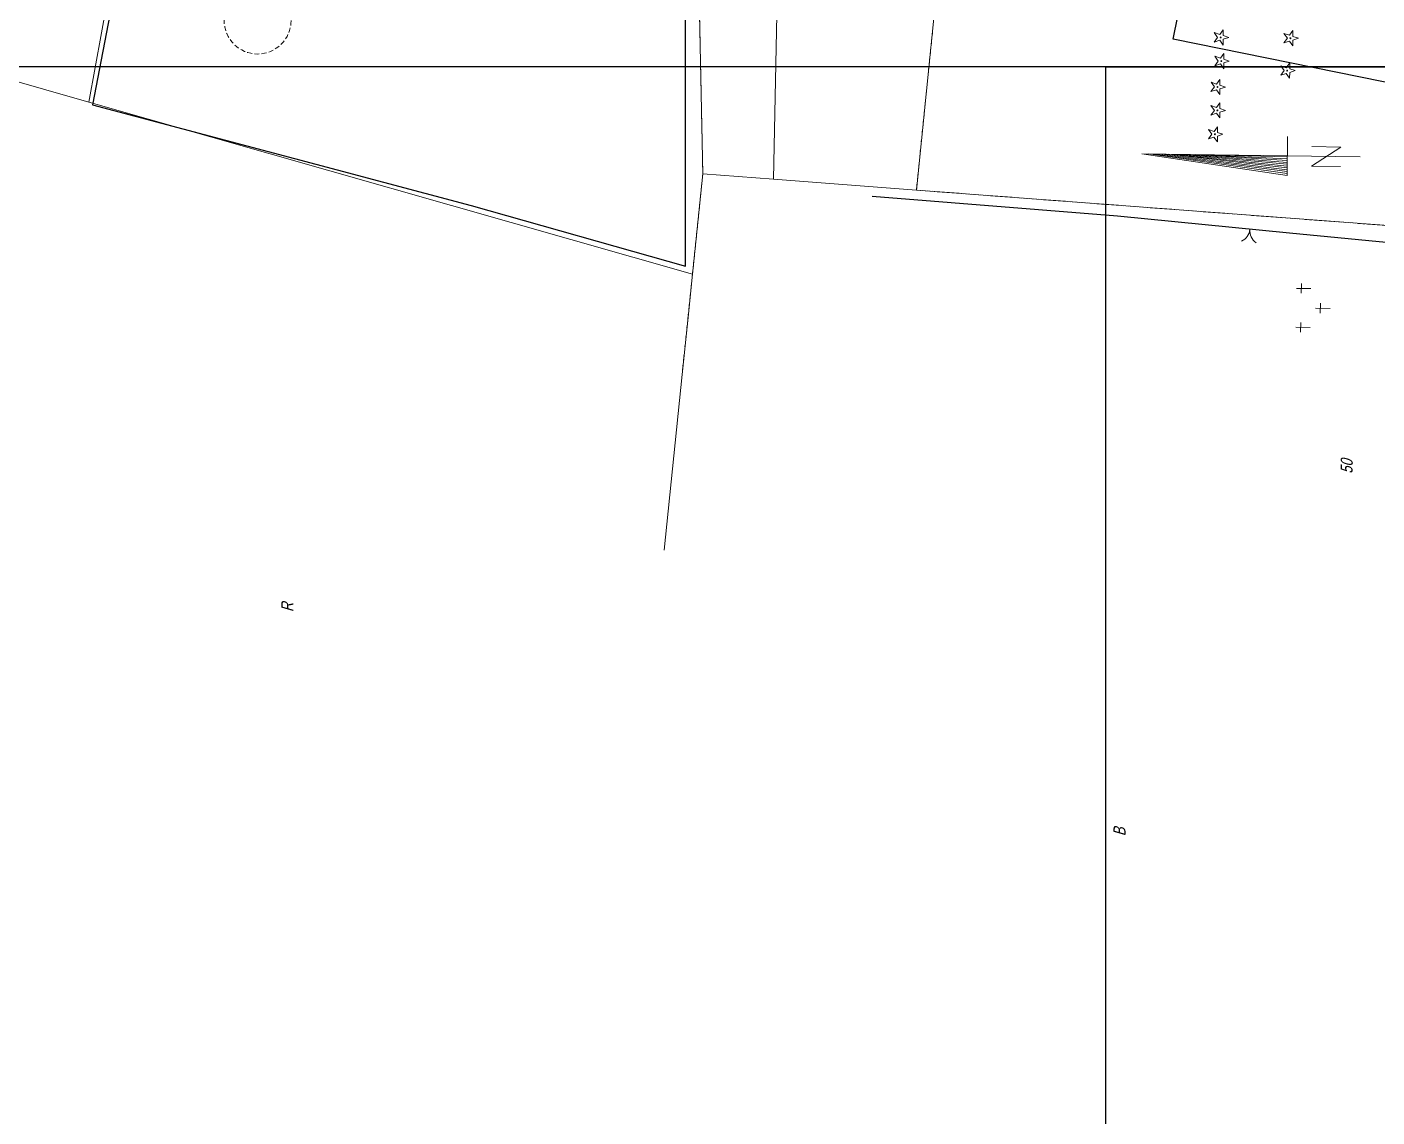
# Model space of a CAD drawing. Header units: millimetres. Extents: x 4848043 to 9699780, y 5827542 to 11659147.
# Drawn here: x 4848977.9 to 4849256.3, y 5829310.6 to 5829535.3 of the extents above; entities that cross this region are included whole.
import ezdxf

# ---------------------------------------------------------------- set-up
doc = ezdxf.new("R2010")
doc.units = ezdxf.units.MM
doc.header["$MEASUREMENT"] = 0
for name, pattern in [('0', [0]), ('GUZ', [1, 0.5, -0.5]), ('UOK', [1.5, 1, -0.5])]:
    doc.linetypes.add(name, pattern=pattern)
doc.layers.get('0').update_dxf_attribs({"lineweight": 18})
for name, color, linetype, lineweight in [('EDZPD_L_0', 251, '0', 18), ('EDZTD_T_0', 7, '0', 25), ('EUZOU_T_0', 251, '0', 18), ('EUZPU_L_4', 251, 'GUZ', 18), ('SZCTC_T_0', 251, '0', 18), ('SZOPO_T_0', 251, '0', 18), ('SZZPZ_T_0', 251, '0', 15), ('UKKPA_L_4', 7, 'UOK', 18)]:
    doc.layers.add(name, color=color, linetype=linetype, lineweight=lineweight)
doc.layers.add('RYS layout', color=7, linetype='Continuous', lineweight=30, plot=False)
doc.layers.add('SZOPO_L_0', color=251, linetype='BGS')
doc.styles.get("Standard").update_dxf_attribs({"font": 'txt', "width": 0.8, "oblique": 15})
doc.linetypes.add('BGS', pattern='A,2.5,[133,ltypeshp.shx,S=0.2,R=0,X=0,Y=0],2.5', length=5)

# ---------------------------------------------------------------- blocks, each defined once
blk = doc.blocks.new('CHR')
at = {"color": 0}
for p, q in [((-2.030695, 1.50943), (-2.030695, 0.00943)), ((1.969305, 1.50943), (1.969305, 0.00943)), ((-2.530695, 1.00943), (-1.530695, 1.00943)), ((1.469305, 1.00943), (2.469305, 1.00943)), ((-0.530695, -0.99057), (0.469305, -0.99057)), ((-0.030695, -0.49057), (-0.030695, -1.99057))]:
    blk.add_line(p, q, dxfattribs=at)
blk = doc.blocks.new('BGB')
at = {"color": 0}
for centre, start, end in [((-1.5, 0.021), 0, 60.404), ((1.5, 0.021), 120, 180.404)]:
    blk.add_arc(centre, 1.5, start, end, dxfattribs=at)
blk = doc.blocks.new('DIG')
at = {"color": 0}
for p, q in [((-0.78225, -0.26495), (-0.3012, 0.09375)), ((-0.4937, 0.6621), (-0.0039, 0.31545)), ((-0.3012, 0.09375), (-0.4937, 0.6621)), ((-0.0039, 0.31545), (0.4771, 0.67415)), ((0.4771, 0.67415), (0.2988, 0.1012)), ((0.2988, 0.1012), (0.7886, -0.24545)), ((-0.18225, -0.2575), (-0.78225, -0.26495)), ((0.01025, -0.82585), (-0.18225, -0.2575)), ((0.1886, -0.2529), (0.01025, -0.82585)), ((0.7886, -0.24545), (0.1886, -0.2529))]:
    blk.add_line(p, q, dxfattribs=at)
blk.add_circle((0, 0), 0.045, dxfattribs=at)
blk = doc.blocks.new('KIER_PLN2')
for p, q in [((0.34, 24.46), (-1.66, -5.54)), ((0.34, 24.46), (-1.66, -5.54)), ((0.34, -20.54), (0.34, 24.46)), ((0.34, 23.09), (-1.47, -5.54)), ((0.34, 21.71), (-1.28, -5.54)), ((0.34, 20.34), (-1.09, -5.54)), ((0.34, 18.96), (-0.9, -5.54)), ((0.34, 17.59), (-0.71, -5.54)), ((0.34, 16.21), (-0.52, -5.54)), ((0.34, 14.84), (-0.33, -5.54)), ((0.34, 13.46), (-0.14, -5.54)), ((0.34, 12.09), (0.05, -5.54)), ((0.34, 10.71), (0.24, -5.54)), ((-1.66, -5.54), (2.34, -5.54)), ((-0.66, -16.54), (-0.66, -10.54)), ((-0.66, -10.54), (1.34, -16.54)), ((1.34, -16.54), (1.34, -10.54))]:
    blk.add_line(p, q)

msp = doc.modelspace()

# ---------------------------------------------------------------- linework, layer by layer
at = {"layer": 'EDZPD_L_0', "linetype": '0'}
for p, q in [((4849117.25, 5829505.06), (4849113.67, 5829679.85)), ((4849135.34, 5829677.89), (4849131.81, 5829503.96)), ((4849178.8, 5829673.91), (4849161.3, 5829501.71)), ((4849001.81, 5829581.33), (4848990.62, 5829519.84)), ((4848990.62, 5829519.84), (4848809.31, 5829571.53)), ((4849115.12, 5829484.36), (4848990.62, 5829519.84)), ((4849115.12, 5829484.36), (4849117.25, 5829505.06)), ((4849117.25, 5829505.06), (4849131.81, 5829503.96)), ((4849131.81, 5829503.96), (4849161.3, 5829501.71)), ((4849161.3, 5829501.71), (4849289.75, 5829492.04)), ((4849114.13, 5829474.83), (4849115.12, 5829484.36)), ((4849112.97, 5829463.69), (4849114.13, 5829474.83)), ((4849109.25, 5829427.47), (4849112.97, 5829463.69))]:
    msp.add_line(p, q, dxfattribs=at)
at = {"layer": 'EUZPU_L_4', "linetype": 'GUZ'}
for p, q in [((4849161.3, 5829501.71), (4849178.8, 5829673.91)), ((4849115.83, 5829574.6), (4849117.25, 5829505.06)), ((4849117.25, 5829505.06), (4849115.12, 5829484.36)), ((4849289.75, 5829492.04), (4849161.3, 5829501.71)), ((4849115.12, 5829484.36), (4849114.13, 5829474.83)), ((4849114.13, 5829474.83), (4849112.97, 5829463.69))]:
    msp.add_line(p, q, dxfattribs=at)
at = {"layer": 'RYS layout'}
for points in [[(4849270.89, 5829527.13), (4848660.89, 5829527.13), (4848660.89, 5829812.13), (4849270.89, 5829812.13)], [(4849812.06, 5829411.56), (4849214.23, 5829532.82), (4849270.89, 5829812.13), (4849868.72, 5829690.87)], [(4849200.36, 5829127.13), (4849200.36, 5829527.13), (4849485.36, 5829527.13), (4849485.36, 5829127.13)]]:
    msp.add_lwpolyline(points, close=True, dxfattribs=at)
at = {"layer": 'SZOPO_L_0', "linetype": 'BGS'}
for p, q in [((4849113.71, 5829534.03), (4849113.75, 5829572.21)), ((4848999.68, 5829562.51), (4848991.39, 5829519.29)), ((4849113.69, 5829486.02), (4849113.71, 5829534.03)), ((4848991.39, 5829519.29), (4849041.85, 5829505.87)), ((4849041.85, 5829505.87), (4849069.51, 5829498.51)), ((4849202.79, 5829496.31), (4849152.21, 5829500.38)), ((4849069.51, 5829498.51), (4849113.69, 5829486.02)), ((4849238.21, 5829492.84), (4849202.79, 5829496.31)), ((4849288.77, 5829487.9), (4849238.21, 5829492.84))]:
    msp.add_line(p, q, dxfattribs=at)
at = {"layer": 'UKKPA_L_4', "color": 7}
msp.add_circle((4849025.44, 5829536.67), 6.9, dxfattribs=at)

# ---------------------------------------------------------------- block references
at = {"linetype": 'Continuous', "xscale": 1.999999999999998, "zscale": 1.999999999999998, "rotation": 89.17478727465868}
msp.add_blockref('KIER_PLN2', (4849232.24, 5829508.15), dxfattribs=at)
at = {"layer": 'SZCTC_T_0', "xscale": 2, "yscale": 2, "zscale": 2, "rotation": 88.97723720235952}
msp.add_blockref('CHR', (4849242.62, 5829477.46), dxfattribs=at)
at = {"layer": 'SZOPO_T_0', "xscale": 2.000000000003502, "yscale": 2.000000000003502, "zscale": 2.000000000003502, "rotation": 174.4072372053234}
msp.add_blockref('BGB', (4849230.09, 5829493.65), dxfattribs=at)
at = {"layer": 'SZZPZ_T_0', "xscale": 2, "yscale": 2, "zscale": 2, "rotation": 88.97723720235952}
for p in [(4849224.05, 5829533.2), (4849238.43, 5829533.02), (4849224.18, 5829528.32), (4849237.77, 5829526.35), (4849223.39, 5829522.97), (4849223.38, 5829518.15), (4849222.87, 5829513.22)]:
    msp.add_blockref('DIG', p, dxfattribs=at)

# ---------------------------------------------------------------- texts
at = {"layer": 'EDZTD_T_0', "insert": (4849250.04, 5829444.72), "char_height": 2.48, "attachment_point": 5, "rotation": 88.9772, "line_spacing_factor": 0.82}
msp.add_mtext('50', dxfattribs=at)
at = {"layer": 'EUZOU_T_0', "char_height": 2.5, "attachment_point": 5, "rotation": 88.9772, "line_spacing_factor": 0.82}
for s, insert in [('R', (4849031.56, 5829415.7)), ('B', (4849203.18, 5829369.41))]:
    msp.add_mtext(s, dxfattribs=dict(at, insert=insert))

doc.saveas('drawing.dxf')
